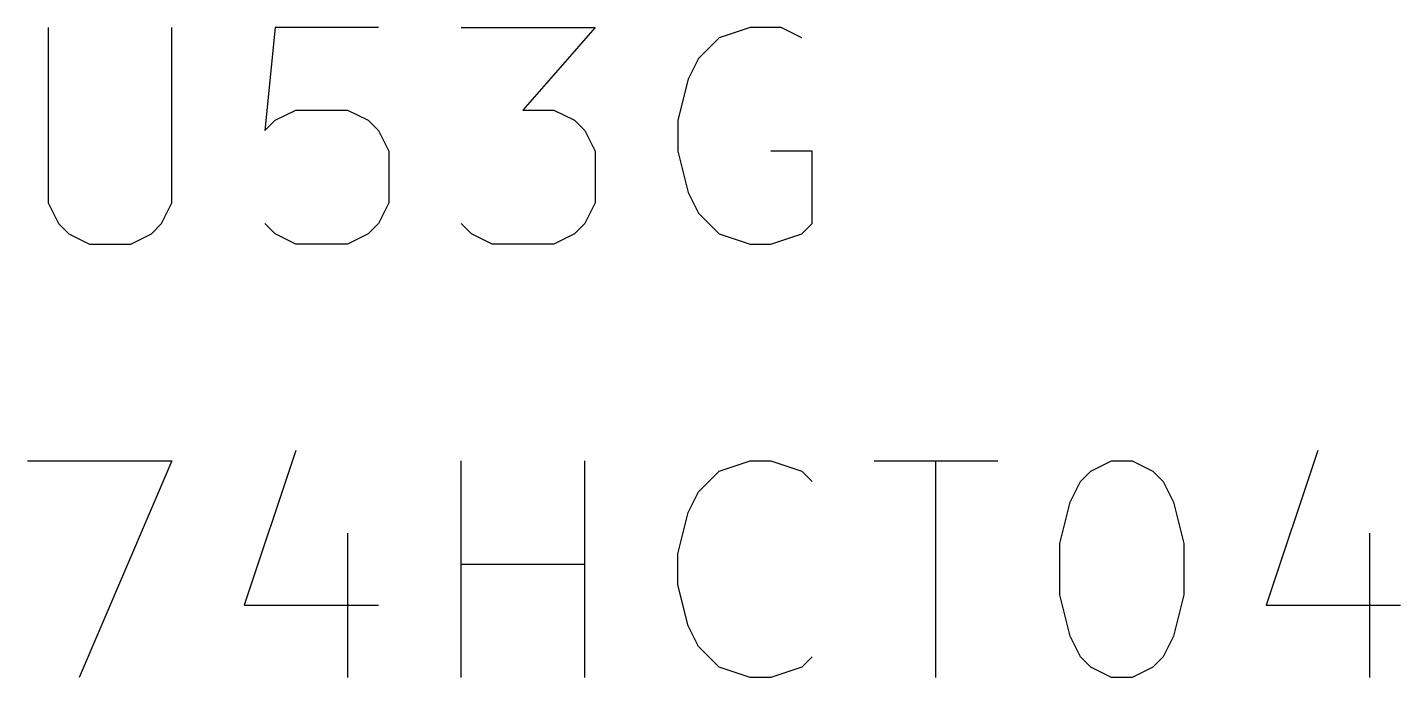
# Model space of a CAD drawing. Extents: x 0.4 to 16.1, y -11.3 to -0.4.
# Drawn here: x 14.1115 to 14.4282, y -3.9728 to -3.8228 of the extents above; entities that cross this region are included whole.
import ezdxf

# ---------------------------------------------------------------- set-up
doc = ezdxf.new("R2010")
doc.units = 0
doc.header["$MEASUREMENT"] = 0
doc.layers.add('CYAN2', color=4, linetype='CONTINUOUS')

msp = doc.modelspace()

# ---------------------------------------------------------------- linework, layer by layer
at = {"layer": 'CYAN2', "linetype": 'CONTINUOUS'}
for p, q in [((14.11628, -3.8228), (14.11628, -3.86328)), ((14.11628, -3.8228), (14.11628, -3.86328)), ((14.14485, -3.86328), (14.14485, -3.8228)), ((14.14485, -3.86328), (14.14485, -3.8228)), ((14.16866, -3.8228), (14.16628, -3.84661)), ((14.16866, -3.8228), (14.16628, -3.84661)), ((14.19247, -3.8228), (14.16866, -3.8228)), ((14.19247, -3.8228), (14.16866, -3.8228)), ((14.21152, -3.8228), (14.24247, -3.8228)), ((14.21152, -3.8228), (14.24247, -3.8228)), ((14.24247, -3.8228), (14.2258, -3.84185)), ((14.24247, -3.8228), (14.2258, -3.84185)), ((14.27104, -3.82518), (14.26628, -3.82994)), ((14.27104, -3.82518), (14.26628, -3.82994)), ((14.27819, -3.8228), (14.27104, -3.82518)), ((14.27819, -3.8228), (14.27104, -3.82518)), ((14.28533, -3.8228), (14.27819, -3.8228)), ((14.28533, -3.8228), (14.27819, -3.8228)), ((14.29009, -3.82518), (14.28533, -3.8228)), ((14.29009, -3.82518), (14.28533, -3.8228)), ((14.26628, -3.82994), (14.2639, -3.8347)), ((14.26628, -3.82994), (14.2639, -3.8347)), ((14.2639, -3.8347), (14.26152, -3.84423)), ((14.2639, -3.8347), (14.26152, -3.84423)), ((14.16628, -3.84661), (14.16866, -3.84423)), ((14.16628, -3.84661), (14.16866, -3.84423)), ((14.16866, -3.84423), (14.17343, -3.84185)), ((14.16866, -3.84423), (14.17343, -3.84185)), ((14.17343, -3.84185), (14.18533, -3.84185)), ((14.17343, -3.84185), (14.18533, -3.84185)), ((14.18533, -3.84185), (14.19009, -3.84423)), ((14.18533, -3.84185), (14.19009, -3.84423)), ((14.19009, -3.84423), (14.19247, -3.84661)), ((14.19009, -3.84423), (14.19247, -3.84661)), ((14.2258, -3.84185), (14.23295, -3.84185)), ((14.2258, -3.84185), (14.23295, -3.84185)), ((14.23295, -3.84185), (14.23771, -3.84423)), ((14.23295, -3.84185), (14.23771, -3.84423)), ((14.23771, -3.84423), (14.24009, -3.84661)), ((14.23771, -3.84423), (14.24009, -3.84661)), ((14.26152, -3.84423), (14.26152, -3.85137)), ((14.26152, -3.84423), (14.26152, -3.85137)), ((14.19247, -3.84661), (14.19485, -3.85137)), ((14.19247, -3.84661), (14.19485, -3.85137)), ((14.24009, -3.84661), (14.24247, -3.85137)), ((14.24009, -3.84661), (14.24247, -3.85137)), ((14.19485, -3.85137), (14.19485, -3.86328)), ((14.19485, -3.85137), (14.19485, -3.86328)), ((14.24247, -3.85137), (14.24247, -3.86328)), ((14.24247, -3.85137), (14.24247, -3.86328)), ((14.26152, -3.85137), (14.2639, -3.86089)), ((14.26152, -3.85137), (14.2639, -3.86089)), ((14.29247, -3.85137), (14.28294, -3.85137)), ((14.29247, -3.85137), (14.28294, -3.85137)), ((14.29247, -3.86804), (14.29247, -3.85137)), ((14.29247, -3.86804), (14.29247, -3.85137)), ((14.2639, -3.86089), (14.26628, -3.86566)), ((14.2639, -3.86089), (14.26628, -3.86566)), ((14.11628, -3.86328), (14.11866, -3.86804)), ((14.11628, -3.86328), (14.11866, -3.86804)), ((14.14247, -3.86804), (14.14485, -3.86328)), ((14.14247, -3.86804), (14.14485, -3.86328)), ((14.19485, -3.86328), (14.19247, -3.86804)), ((14.19485, -3.86328), (14.19247, -3.86804)), ((14.24247, -3.86328), (14.24009, -3.86804)), ((14.24247, -3.86328), (14.24009, -3.86804)), ((14.26628, -3.86566), (14.27104, -3.87042)), ((14.26628, -3.86566), (14.27104, -3.87042)), ((14.11866, -3.86804), (14.12104, -3.87042)), ((14.11866, -3.86804), (14.12104, -3.87042)), ((14.14009, -3.87042), (14.14247, -3.86804)), ((14.14009, -3.87042), (14.14247, -3.86804)), ((14.16866, -3.87042), (14.16628, -3.86804)), ((14.16866, -3.87042), (14.16628, -3.86804)), ((14.19247, -3.86804), (14.19009, -3.87042)), ((14.19247, -3.86804), (14.19009, -3.87042)), ((14.2139, -3.87042), (14.21152, -3.86804)), ((14.2139, -3.87042), (14.21152, -3.86804)), ((14.24009, -3.86804), (14.23771, -3.87042)), ((14.24009, -3.86804), (14.23771, -3.87042)), ((14.29009, -3.87042), (14.29247, -3.86804)), ((14.29009, -3.87042), (14.29247, -3.86804)), ((14.12104, -3.87042), (14.1258, -3.8728)), ((14.12104, -3.87042), (14.1258, -3.8728)), ((14.13533, -3.8728), (14.14009, -3.87042)), ((14.13533, -3.8728), (14.14009, -3.87042)), ((14.17343, -3.8728), (14.16866, -3.87042)), ((14.17343, -3.8728), (14.16866, -3.87042)), ((14.19009, -3.87042), (14.18533, -3.8728)), ((14.19009, -3.87042), (14.18533, -3.8728)), ((14.21866, -3.8728), (14.2139, -3.87042)), ((14.21866, -3.8728), (14.2139, -3.87042)), ((14.23771, -3.87042), (14.23295, -3.8728)), ((14.23771, -3.87042), (14.23295, -3.8728)), ((14.27104, -3.87042), (14.27819, -3.8728)), ((14.27104, -3.87042), (14.27819, -3.8728)), ((14.28294, -3.8728), (14.29009, -3.87042)), ((14.28294, -3.8728), (14.29009, -3.87042)), ((14.1258, -3.8728), (14.13533, -3.8728)), ((14.1258, -3.8728), (14.13533, -3.8728)), ((14.18533, -3.8728), (14.17343, -3.8728)), ((14.18533, -3.8728), (14.17343, -3.8728)), ((14.23295, -3.8728), (14.21866, -3.8728)), ((14.23295, -3.8728), (14.21866, -3.8728)), ((14.27819, -3.8728), (14.28294, -3.8728)), ((14.27819, -3.8728), (14.28294, -3.8728)), ((14.11152, -3.9228), (14.14485, -3.9228)), ((14.11152, -3.9228), (14.14485, -3.9228)), ((14.14485, -3.9228), (14.12343, -3.9728)), ((14.14485, -3.9228), (14.12343, -3.9728)), ((14.17342, -3.92042), (14.16152, -3.95613)), ((14.17342, -3.92042), (14.16152, -3.95613)), ((14.21152, -3.9728), (14.21152, -3.9228)), ((14.21152, -3.9728), (14.21152, -3.9228)), ((14.24009, -3.9728), (14.24009, -3.9228)), ((14.24009, -3.9728), (14.24009, -3.9228)), ((14.27104, -3.92518), (14.27819, -3.9228)), ((14.27104, -3.92518), (14.27819, -3.9228)), ((14.27819, -3.9228), (14.28294, -3.9228)), ((14.27819, -3.9228), (14.28294, -3.9228)), ((14.28294, -3.9228), (14.29009, -3.92518)), ((14.28294, -3.9228), (14.29009, -3.92518)), ((14.30676, -3.9228), (14.33533, -3.9228)), ((14.30676, -3.9228), (14.33533, -3.9228)), ((14.32104, -3.9728), (14.32104, -3.9228)), ((14.32104, -3.9728), (14.32104, -3.9228)), ((14.35676, -3.92518), (14.36152, -3.9228)), ((14.35676, -3.92518), (14.36152, -3.9228)), ((14.36152, -3.9228), (14.36628, -3.9228)), ((14.36152, -3.9228), (14.36628, -3.9228)), ((14.36628, -3.9228), (14.37104, -3.92518)), ((14.36628, -3.9228), (14.37104, -3.92518)), ((14.40913, -3.92042), (14.39723, -3.95613)), ((14.40913, -3.92042), (14.39723, -3.95613)), ((14.26628, -3.92994), (14.27104, -3.92518)), ((14.26628, -3.92994), (14.27104, -3.92518)), ((14.29009, -3.92518), (14.29247, -3.92756)), ((14.29009, -3.92518), (14.29247, -3.92756)), ((14.35437, -3.92756), (14.35676, -3.92518)), ((14.35437, -3.92756), (14.35676, -3.92518)), ((14.37104, -3.92518), (14.37342, -3.92756)), ((14.37104, -3.92518), (14.37342, -3.92756)), ((14.35199, -3.93232), (14.35437, -3.92756)), ((14.35199, -3.93232), (14.35437, -3.92756)), ((14.37342, -3.92756), (14.3758, -3.93232)), ((14.37342, -3.92756), (14.3758, -3.93232)), ((14.2639, -3.9347), (14.26628, -3.92994)), ((14.2639, -3.9347), (14.26628, -3.92994)), ((14.34961, -3.94185), (14.35199, -3.93232)), ((14.34961, -3.94185), (14.35199, -3.93232)), ((14.3758, -3.93232), (14.37819, -3.94185)), ((14.3758, -3.93232), (14.37819, -3.94185)), ((14.26152, -3.94423), (14.2639, -3.9347)), ((14.26152, -3.94423), (14.2639, -3.9347)), ((14.18533, -3.93947), (14.18533, -3.9728)), ((14.18533, -3.93947), (14.18533, -3.9728)), ((14.34961, -3.95375), (14.34961, -3.94185)), ((14.34961, -3.95375), (14.34961, -3.94185)), ((14.37819, -3.94185), (14.37819, -3.95375)), ((14.37819, -3.94185), (14.37819, -3.95375)), ((14.42104, -3.93947), (14.42104, -3.9728)), ((14.42104, -3.93947), (14.42104, -3.9728)), ((14.26152, -3.95137), (14.26152, -3.94423)), ((14.26152, -3.95137), (14.26152, -3.94423)), ((14.21152, -3.94661), (14.24009, -3.94661)), ((14.21152, -3.94661), (14.24009, -3.94661)), ((14.2639, -3.96089), (14.26152, -3.95137)), ((14.2639, -3.96089), (14.26152, -3.95137)), ((14.35199, -3.96328), (14.34961, -3.95375)), ((14.35199, -3.96328), (14.34961, -3.95375)), ((14.37819, -3.95375), (14.3758, -3.96328)), ((14.37819, -3.95375), (14.3758, -3.96328)), ((14.16152, -3.95613), (14.19247, -3.95613)), ((14.16152, -3.95613), (14.19247, -3.95613)), ((14.39723, -3.95613), (14.42818, -3.95613)), ((14.39723, -3.95613), (14.42818, -3.95613)), ((14.26628, -3.96566), (14.2639, -3.96089)), ((14.26628, -3.96566), (14.2639, -3.96089)), ((14.35437, -3.96804), (14.35199, -3.96328)), ((14.35437, -3.96804), (14.35199, -3.96328)), ((14.3758, -3.96328), (14.37342, -3.96804)), ((14.3758, -3.96328), (14.37342, -3.96804)), ((14.27104, -3.97042), (14.26628, -3.96566)), ((14.27104, -3.97042), (14.26628, -3.96566)), ((14.27819, -3.9728), (14.27104, -3.97042)), ((14.27819, -3.9728), (14.27104, -3.97042)), ((14.29009, -3.97042), (14.28294, -3.9728)), ((14.29009, -3.97042), (14.28294, -3.9728)), ((14.29247, -3.96804), (14.29009, -3.97042)), ((14.29247, -3.96804), (14.29009, -3.97042)), ((14.35676, -3.97042), (14.35437, -3.96804)), ((14.35676, -3.97042), (14.35437, -3.96804)), ((14.36152, -3.9728), (14.35676, -3.97042)), ((14.36152, -3.9728), (14.35676, -3.97042)), ((14.37104, -3.97042), (14.36628, -3.9728)), ((14.37104, -3.97042), (14.36628, -3.9728)), ((14.37342, -3.96804), (14.37104, -3.97042)), ((14.37342, -3.96804), (14.37104, -3.97042)), ((14.28294, -3.9728), (14.27819, -3.9728)), ((14.28294, -3.9728), (14.27819, -3.9728)), ((14.36628, -3.9728), (14.36152, -3.9728)), ((14.36628, -3.9728), (14.36152, -3.9728))]:
    msp.add_line(p, q, dxfattribs=at)

doc.saveas('drawing.dxf')
